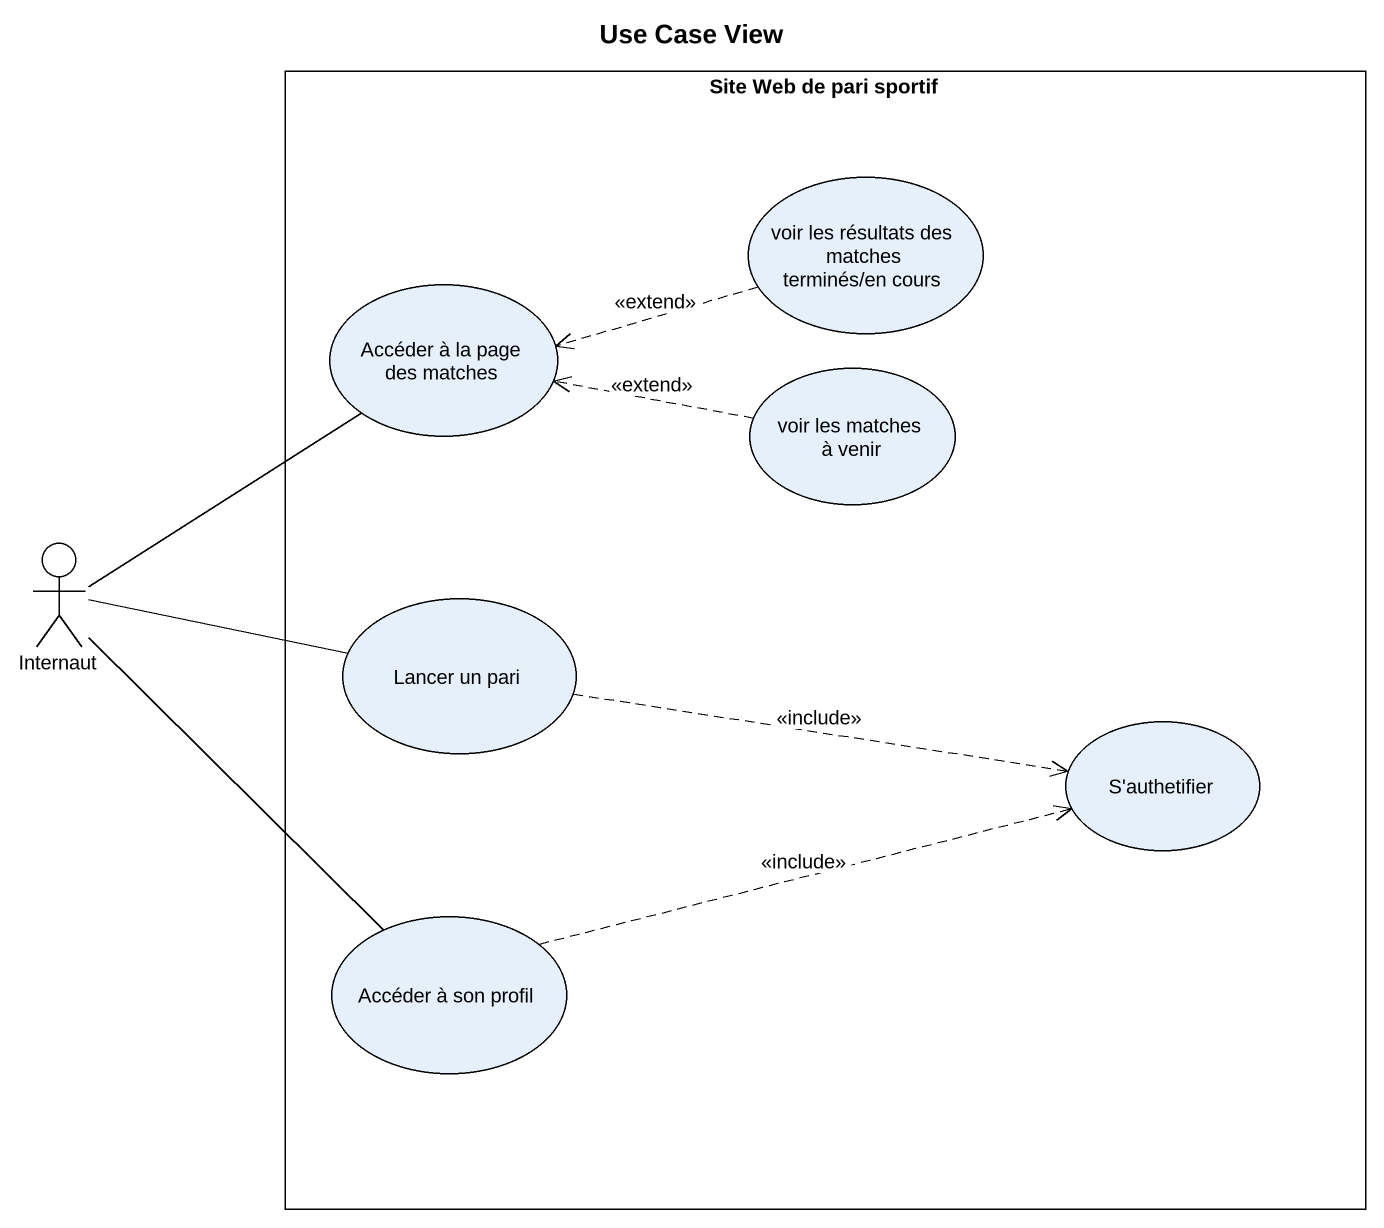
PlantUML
@startuml
title Use Case View
rectangle "Site Web de pari sportif" as Site_Web_de_pari_sportif {
  usecase "voir les résultats des matches terminés/en cours" as voir_les_résultats_des
  usecase "Accéder à la page des matches" as Accéder_à_la_page_des
  usecase "voir les matches à venir" as voir_les_matches_à_venir
  usecase "Lancer un pari" as Lancer_un_pari
  usecase "S'authetifier" as S_authetifier
  usecase "Accéder à son profil" as Accéder_à_son_profil
}
actor Internaut
voir_les_résultats_des .left.> Accéder_à_la_page_des : <<extend>>
Accéder_à_la_page_des -- Internaut
voir_les_matches_à_venir .left.> Accéder_à_la_page_des : <<extend>>
Lancer_un_pari -left- Internaut
Lancer_un_pari .right.> S_authetifier : <<include>>
Accéder_à_son_profil -up- Internaut
Accéder_à_son_profil .right.> S_authetifier : <<include>>
@enduml
